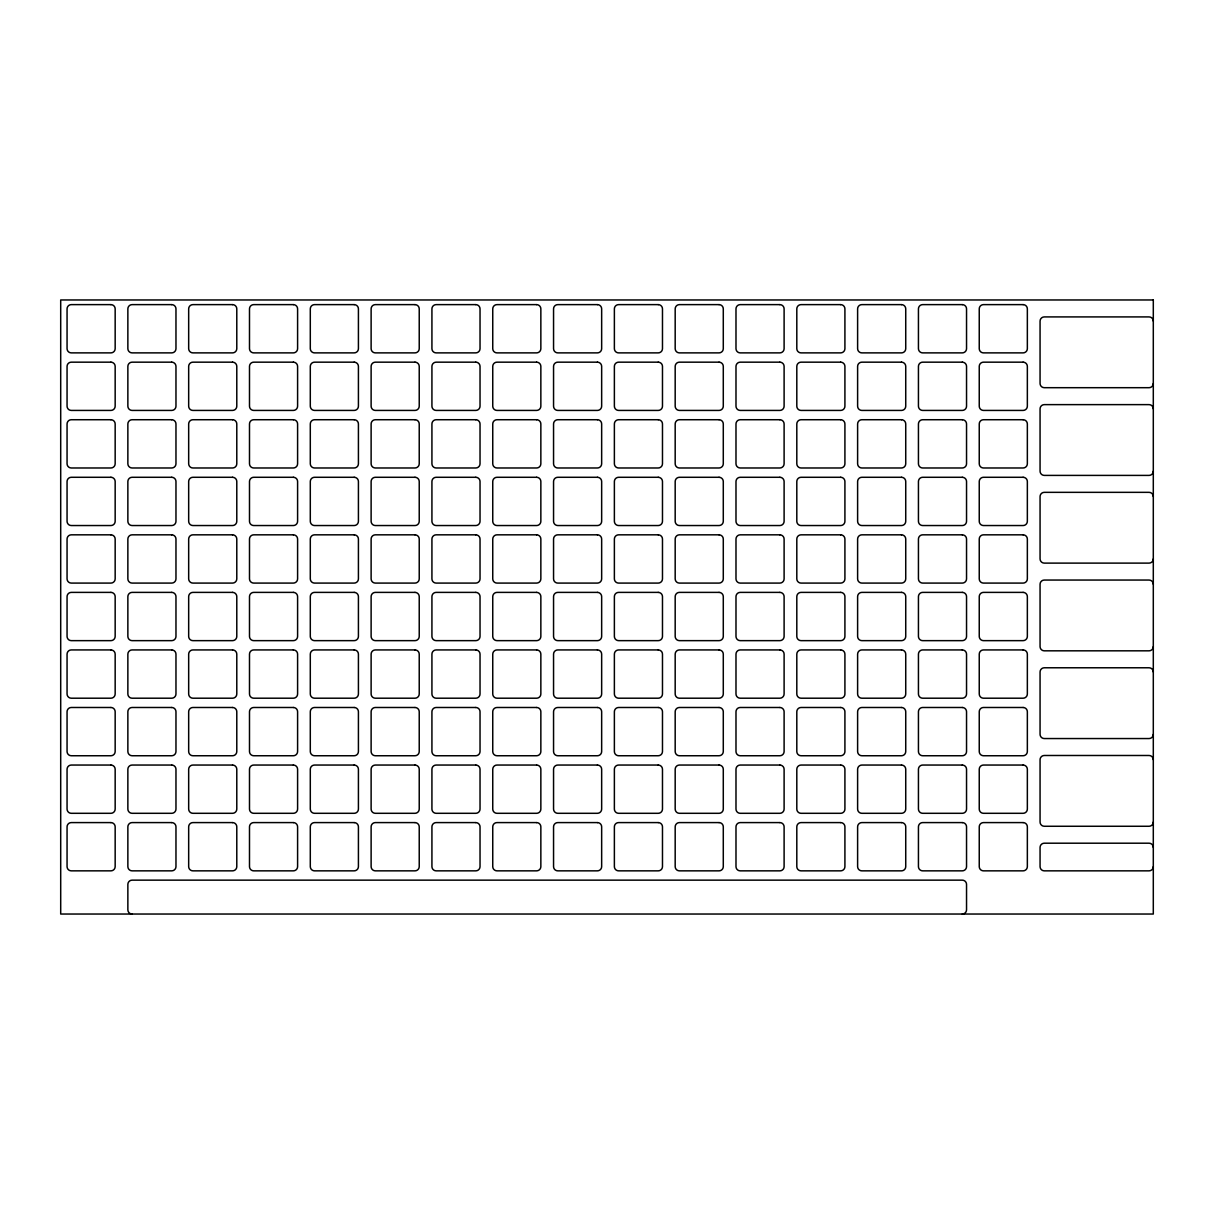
<?xml version="1.0" encoding="UTF-8"?>
<svg xmlns="http://www.w3.org/2000/svg" width="1214" height="1214" viewBox="0 0 1214 1214"><rect width="100%" height="100%" fill="white"/><g stroke="black" fill="none" stroke-linecap="round" stroke-linejoin="round"><path stroke-width="1.5" d="M132.098 914.036A4.234 4.234 0 0 1 127.865 909.787L127.865 884.384A4.234 4.234 0 0 1 132.098 880.15L962.307 880.15A4.234 4.234 0 0 1 966.541 884.384L966.541 909.787A4.234 4.234 0 0 1 962.307 914.036M1153.3 866.614A4.234 4.234 0 0 1 1149.066 870.848L1044.298 870.848A4.234 4.234 0 0 1 1040.064 866.614L1040.064 847.433A4.234 4.234 0 0 1 1044.298 843.199L1149.066 843.199A4.234 4.234 0 0 1 1153.3 847.433M1153.3 822.03A4.234 4.234 0 0 1 1149.066 826.264L1044.298 826.264A4.234 4.234 0 0 1 1040.064 822.03L1040.064 759.721A4.234 4.234 0 0 1 1044.298 755.487L1149.066 755.487A4.234 4.234 0 0 1 1153.3 759.721M1153.3 734.318A4.234 4.234 0 0 1 1149.066 738.552L1044.298 738.552A4.234 4.234 0 0 1 1040.064 734.318L1040.064 672.01A4.234 4.234 0 0 1 1044.298 667.776L1149.066 667.776A4.234 4.234 0 0 1 1153.3 672.01M1153.3 646.592A4.234 4.234 0 0 1 1149.066 650.825L1044.298 650.825A4.234 4.234 0 0 1 1040.064 646.592L1040.064 584.283A4.234 4.234 0 0 1 1044.298 580.049L1149.066 580.049A4.234 4.234 0 0 1 1153.3 584.283M1153.3 558.88A4.234 4.234 0 0 1 1149.066 563.114L1044.298 563.114A4.234 4.234 0 0 1 1040.064 558.88L1040.064 496.572A4.234 4.234 0 0 1 1044.298 492.338L1149.066 492.338A4.234 4.234 0 0 1 1153.3 496.572M1153.3 471.169A4.234 4.234 0 0 1 1149.066 475.402L1044.298 475.402A4.234 4.234 0 0 1 1040.064 471.169L1040.064 408.86A4.234 4.234 0 0 1 1044.298 404.626L1149.066 404.626A4.234 4.234 0 0 1 1153.3 408.86M1153.3 383.457A4.234 4.234 0 0 1 1149.066 387.691L1044.298 387.691A4.234 4.234 0 0 1 1040.064 383.457L1040.064 321.149A4.234 4.234 0 0 1 1044.298 316.915L1149.066 316.915A4.234 4.234 0 0 1 1153.3 321.149M1153.3 299.964L60.7 299.964L60.7 914.036L1153.3 914.036L1153.3 299.964M110.929 304.623L71.292 304.623A4.234 4.234 0 0 0 67.058 308.857L67.058 348.646A4.234 4.234 0 0 0 71.292 352.879L110.929 352.879A4.234 4.234 0 0 0 115.163 348.646L115.163 308.857A4.234 4.234 0 0 0 110.929 304.623M171.735 304.623L132.098 304.623A4.234 4.234 0 0 0 127.865 308.857L127.865 348.646A4.234 4.234 0 0 0 132.098 352.879L171.735 352.879A4.234 4.234 0 0 0 175.969 348.646L175.969 308.857A4.234 4.234 0 0 0 171.735 304.623M232.557 304.623L192.92 304.623A4.234 4.234 0 0 0 188.671 308.857L188.671 348.646A4.234 4.234 0 0 0 192.92 352.879L232.557 352.879A4.234 4.234 0 0 0 236.791 348.646L236.791 308.857A4.234 4.234 0 0 0 232.557 304.623M293.363 304.623L253.726 304.623A4.234 4.234 0 0 0 249.492 308.857L249.492 348.646A4.234 4.234 0 0 0 253.726 352.879L293.363 352.879A4.234 4.234 0 0 0 297.597 348.646L297.597 308.857A4.234 4.234 0 0 0 293.363 304.623M354.185 304.623L314.532 304.623A4.234 4.234 0 0 0 310.298 308.857L310.298 348.646A4.234 4.234 0 0 0 314.532 352.879L354.185 352.879A4.234 4.234 0 0 0 358.418 348.646L358.418 308.857A4.234 4.234 0 0 0 354.185 304.623M414.991 304.623L375.354 304.623A4.234 4.234 0 0 0 371.12 308.857L371.12 348.646A4.234 4.234 0 0 0 375.354 352.879L414.991 352.879A4.234 4.234 0 0 0 419.225 348.646L419.225 308.857A4.234 4.234 0 0 0 414.991 304.623M475.797 304.623L436.16 304.623A4.234 4.234 0 0 0 431.926 308.857L431.926 348.646A4.234 4.234 0 0 0 436.16 352.879L475.797 352.879A4.234 4.234 0 0 0 480.031 348.646L480.031 308.857A4.234 4.234 0 0 0 475.797 304.623M536.618 304.623L496.981 304.623A4.234 4.234 0 0 0 492.747 308.857L492.747 348.646A4.234 4.234 0 0 0 496.981 352.879L536.618 352.879A4.234 4.234 0 0 0 540.852 348.646L540.852 308.857A4.234 4.234 0 0 0 536.618 304.623M597.425 304.623L557.787 304.623A4.234 4.234 0 0 0 553.554 308.857L553.554 348.646A4.234 4.234 0 0 0 557.787 352.879L597.425 352.879A4.234 4.234 0 0 0 601.658 348.646L601.658 308.857A4.234 4.234 0 0 0 597.425 304.623M658.246 304.623L618.609 304.623A4.234 4.234 0 0 0 614.375 308.857L614.375 348.646A4.234 4.234 0 0 0 618.609 352.879L658.246 352.879A4.234 4.234 0 0 0 662.48 348.646L662.48 308.857A4.234 4.234 0 0 0 658.246 304.623M719.052 304.623L679.415 304.623A4.234 4.234 0 0 0 675.181 308.857L675.181 348.646A4.234 4.234 0 0 0 679.415 352.879L719.052 352.879A4.234 4.234 0 0 0 723.286 348.646L723.286 308.857A4.234 4.234 0 0 0 719.052 304.623M779.874 304.623L740.237 304.623A4.234 4.234 0 0 0 735.988 308.857L735.988 348.646A4.234 4.234 0 0 0 740.237 352.879L779.874 352.879A4.234 4.234 0 0 0 784.107 348.646L784.107 308.857A4.234 4.234 0 0 0 779.874 304.623M840.68 304.623L801.043 304.623A4.234 4.234 0 0 0 796.809 308.857L796.809 348.646A4.234 4.234 0 0 0 801.043 352.879L840.68 352.879A4.234 4.234 0 0 0 844.914 348.646L844.914 308.857A4.234 4.234 0 0 0 840.68 304.623M901.501 304.623L861.849 304.623A4.234 4.234 0 0 0 857.615 308.857L857.615 348.646A4.234 4.234 0 0 0 861.849 352.879L901.501 352.879A4.234 4.234 0 0 0 905.735 348.646L905.735 308.857A4.234 4.234 0 0 0 901.501 304.623M962.307 304.623L922.67 304.623A4.234 4.234 0 0 0 918.437 308.857L918.437 348.646A4.234 4.234 0 0 0 922.67 352.879L962.307 352.879A4.234 4.234 0 0 0 966.541 348.646L966.541 308.857A4.234 4.234 0 0 0 962.307 304.623M1023.114 304.623L983.477 304.623A4.234 4.234 0 0 0 979.243 308.857L979.243 348.646A4.234 4.234 0 0 0 983.477 352.879L1023.114 352.879A4.234 4.234 0 0 0 1027.348 348.646L1027.348 308.857A4.234 4.234 0 0 0 1023.114 304.623M110.929 362.167L71.292 362.167A4.234 4.234 0 0 0 67.058 366.4L67.058 406.189A4.234 4.234 0 0 0 71.292 410.423L110.929 410.423A4.234 4.234 0 0 0 115.163 406.189L115.163 366.4A4.234 4.234 0 0 0 110.929 362.167M171.735 362.167L132.098 362.167A4.234 4.234 0 0 0 127.865 366.4L127.865 406.189A4.234 4.234 0 0 0 132.098 410.423L171.735 410.423A4.234 4.234 0 0 0 175.969 406.189L175.969 366.4A4.234 4.234 0 0 0 171.735 362.167M232.557 362.167L192.92 362.167A4.234 4.234 0 0 0 188.671 366.4L188.671 406.189A4.234 4.234 0 0 0 192.92 410.423L232.557 410.423A4.234 4.234 0 0 0 236.791 406.189L236.791 366.4A4.234 4.234 0 0 0 232.557 362.167M293.363 362.167L253.726 362.167A4.234 4.234 0 0 0 249.492 366.4L249.492 406.189A4.234 4.234 0 0 0 253.726 410.423L293.363 410.423A4.234 4.234 0 0 0 297.597 406.189L297.597 366.4A4.234 4.234 0 0 0 293.363 362.167M354.185 362.167L314.532 362.167A4.234 4.234 0 0 0 310.298 366.4L310.298 406.189A4.234 4.234 0 0 0 314.532 410.423L354.185 410.423A4.234 4.234 0 0 0 358.418 406.189L358.418 366.4A4.234 4.234 0 0 0 354.185 362.167M414.991 362.167L375.354 362.167A4.234 4.234 0 0 0 371.12 366.4L371.12 406.189A4.234 4.234 0 0 0 375.354 410.423L414.991 410.423A4.234 4.234 0 0 0 419.225 406.189L419.225 366.4A4.234 4.234 0 0 0 414.991 362.167M475.797 362.167L436.16 362.167A4.234 4.234 0 0 0 431.926 366.4L431.926 406.189A4.234 4.234 0 0 0 436.16 410.423L475.797 410.423A4.234 4.234 0 0 0 480.031 406.189L480.031 366.4A4.234 4.234 0 0 0 475.797 362.167M536.618 362.167L496.981 362.167A4.234 4.234 0 0 0 492.747 366.4L492.747 406.189A4.234 4.234 0 0 0 496.981 410.423L536.618 410.423A4.234 4.234 0 0 0 540.852 406.189L540.852 366.4A4.234 4.234 0 0 0 536.618 362.167M597.425 362.167L557.787 362.167A4.234 4.234 0 0 0 553.554 366.4L553.554 406.189A4.234 4.234 0 0 0 557.787 410.423L597.425 410.423A4.234 4.234 0 0 0 601.658 406.189L601.658 366.4A4.234 4.234 0 0 0 597.425 362.167M658.246 362.167L618.609 362.167A4.234 4.234 0 0 0 614.375 366.4L614.375 406.189A4.234 4.234 0 0 0 618.609 410.423L658.246 410.423A4.234 4.234 0 0 0 662.48 406.189L662.48 366.4A4.234 4.234 0 0 0 658.246 362.167M719.052 362.167L679.415 362.167A4.234 4.234 0 0 0 675.181 366.4L675.181 406.189A4.234 4.234 0 0 0 679.415 410.423L719.052 410.423A4.234 4.234 0 0 0 723.286 406.189L723.286 366.4A4.234 4.234 0 0 0 719.052 362.167M779.874 362.167L740.237 362.167A4.234 4.234 0 0 0 735.988 366.4L735.988 406.189A4.234 4.234 0 0 0 740.237 410.423L779.874 410.423A4.234 4.234 0 0 0 784.107 406.189L784.107 366.4A4.234 4.234 0 0 0 779.874 362.167M840.68 362.167L801.043 362.167A4.234 4.234 0 0 0 796.809 366.4L796.809 406.189A4.234 4.234 0 0 0 801.043 410.423L840.68 410.423A4.234 4.234 0 0 0 844.914 406.189L844.914 366.4A4.234 4.234 0 0 0 840.68 362.167M901.501 362.167L861.849 362.167A4.234 4.234 0 0 0 857.615 366.4L857.615 406.189A4.234 4.234 0 0 0 861.849 410.423L901.501 410.423A4.234 4.234 0 0 0 905.735 406.189L905.735 366.4A4.234 4.234 0 0 0 901.501 362.167M962.307 362.167L922.67 362.167A4.234 4.234 0 0 0 918.437 366.4L918.437 406.189A4.234 4.234 0 0 0 922.67 410.423L962.307 410.423A4.234 4.234 0 0 0 966.541 406.189L966.541 366.4A4.234 4.234 0 0 0 962.307 362.167M1023.114 362.167L983.477 362.167A4.234 4.234 0 0 0 979.243 366.4L979.243 406.189A4.234 4.234 0 0 0 983.477 410.423L1023.114 410.423A4.234 4.234 0 0 0 1027.348 406.189L1027.348 366.4A4.234 4.234 0 0 0 1023.114 362.167M110.929 419.725L71.292 419.725A4.234 4.234 0 0 0 67.058 423.959L67.058 463.748A4.234 4.234 0 0 0 71.292 467.982L110.929 467.982A4.234 4.234 0 0 0 115.163 463.748L115.163 423.959A4.234 4.234 0 0 0 110.929 419.725M171.735 419.725L132.098 419.725A4.234 4.234 0 0 0 127.865 423.959L127.865 463.748A4.234 4.234 0 0 0 132.098 467.982L171.735 467.982A4.234 4.234 0 0 0 175.969 463.748L175.969 423.959A4.234 4.234 0 0 0 171.735 419.725M232.557 419.725L192.92 419.725A4.234 4.234 0 0 0 188.671 423.959L188.671 463.748A4.234 4.234 0 0 0 192.92 467.982L232.557 467.982A4.234 4.234 0 0 0 236.791 463.748L236.791 423.959A4.234 4.234 0 0 0 232.557 419.725M293.363 419.725L253.726 419.725A4.234 4.234 0 0 0 249.492 423.959L249.492 463.748A4.234 4.234 0 0 0 253.726 467.982L293.363 467.982A4.234 4.234 0 0 0 297.597 463.748L297.597 423.959A4.234 4.234 0 0 0 293.363 419.725M354.185 419.725L314.532 419.725A4.234 4.234 0 0 0 310.298 423.959L310.298 463.748A4.234 4.234 0 0 0 314.532 467.982L354.185 467.982A4.234 4.234 0 0 0 358.418 463.748L358.418 423.959A4.234 4.234 0 0 0 354.185 419.725M414.991 419.725L375.354 419.725A4.234 4.234 0 0 0 371.12 423.959L371.12 463.748A4.234 4.234 0 0 0 375.354 467.982L414.991 467.982A4.234 4.234 0 0 0 419.225 463.748L419.225 423.959A4.234 4.234 0 0 0 414.991 419.725M475.797 419.725L436.16 419.725A4.234 4.234 0 0 0 431.926 423.959L431.926 463.748A4.234 4.234 0 0 0 436.16 467.982L475.797 467.982A4.234 4.234 0 0 0 480.031 463.748L480.031 423.959A4.234 4.234 0 0 0 475.797 419.725M536.618 419.725L496.981 419.725A4.234 4.234 0 0 0 492.747 423.959L492.747 463.748A4.234 4.234 0 0 0 496.981 467.982L536.618 467.982A4.234 4.234 0 0 0 540.852 463.748L540.852 423.959A4.234 4.234 0 0 0 536.618 419.725M597.425 419.725L557.787 419.725A4.234 4.234 0 0 0 553.554 423.959L553.554 463.748A4.234 4.234 0 0 0 557.787 467.982L597.425 467.982A4.234 4.234 0 0 0 601.658 463.748L601.658 423.959A4.234 4.234 0 0 0 597.425 419.725M658.246 419.725L618.609 419.725A4.234 4.234 0 0 0 614.375 423.959L614.375 463.748A4.234 4.234 0 0 0 618.609 467.982L658.246 467.982A4.234 4.234 0 0 0 662.48 463.748L662.48 423.959A4.234 4.234 0 0 0 658.246 419.725M719.052 419.725L679.415 419.725A4.234 4.234 0 0 0 675.181 423.959L675.181 463.748A4.234 4.234 0 0 0 679.415 467.982L719.052 467.982A4.234 4.234 0 0 0 723.286 463.748L723.286 423.959A4.234 4.234 0 0 0 719.052 419.725M779.874 419.725L740.237 419.725A4.234 4.234 0 0 0 735.988 423.959L735.988 463.748A4.234 4.234 0 0 0 740.237 467.982L779.874 467.982A4.234 4.234 0 0 0 784.107 463.748L784.107 423.959A4.234 4.234 0 0 0 779.874 419.725M840.68 419.725L801.043 419.725A4.234 4.234 0 0 0 796.809 423.959L796.809 463.748A4.234 4.234 0 0 0 801.043 467.982L840.68 467.982A4.234 4.234 0 0 0 844.914 463.748L844.914 423.959A4.234 4.234 0 0 0 840.68 419.725M901.501 419.725L861.849 419.725A4.234 4.234 0 0 0 857.615 423.959L857.615 463.748A4.234 4.234 0 0 0 861.849 467.982L901.501 467.982A4.234 4.234 0 0 0 905.735 463.748L905.735 423.959A4.234 4.234 0 0 0 901.501 419.725M962.307 419.725L922.67 419.725A4.234 4.234 0 0 0 918.437 423.959L918.437 463.748A4.234 4.234 0 0 0 922.67 467.982L962.307 467.982A4.234 4.234 0 0 0 966.541 463.748L966.541 423.959A4.234 4.234 0 0 0 962.307 419.725M1023.114 419.725L983.477 419.725A4.234 4.234 0 0 0 979.243 423.959L979.243 463.748A4.234 4.234 0 0 0 983.477 467.982L1023.114 467.982A4.234 4.234 0 0 0 1027.348 463.748L1027.348 423.959A4.234 4.234 0 0 0 1023.114 419.725M110.929 477.284L71.292 477.284A4.234 4.234 0 0 0 67.058 481.518L67.058 521.307A4.234 4.234 0 0 0 71.292 525.541L110.929 525.541A4.234 4.234 0 0 0 115.163 521.307L115.163 481.518A4.234 4.234 0 0 0 110.929 477.284M171.735 477.284L132.098 477.284A4.234 4.234 0 0 0 127.865 481.518L127.865 521.307A4.234 4.234 0 0 0 132.098 525.541L171.735 525.541A4.234 4.234 0 0 0 175.969 521.307L175.969 481.518A4.234 4.234 0 0 0 171.735 477.284M232.557 477.284L192.92 477.284A4.234 4.234 0 0 0 188.671 481.518L188.671 521.307A4.234 4.234 0 0 0 192.92 525.541L232.557 525.541A4.234 4.234 0 0 0 236.791 521.307L236.791 481.518A4.234 4.234 0 0 0 232.557 477.284M293.363 477.284L253.726 477.284A4.234 4.234 0 0 0 249.492 481.518L249.492 521.307A4.234 4.234 0 0 0 253.726 525.541L293.363 525.541A4.234 4.234 0 0 0 297.597 521.307L297.597 481.518A4.234 4.234 0 0 0 293.363 477.284M354.185 477.284L314.532 477.284A4.234 4.234 0 0 0 310.298 481.518L310.298 521.307A4.234 4.234 0 0 0 314.532 525.541L354.185 525.541A4.234 4.234 0 0 0 358.418 521.307L358.418 481.518A4.234 4.234 0 0 0 354.185 477.284M414.991 477.284L375.354 477.284A4.234 4.234 0 0 0 371.12 481.518L371.12 521.307A4.234 4.234 0 0 0 375.354 525.541L414.991 525.541A4.234 4.234 0 0 0 419.225 521.307L419.225 481.518A4.234 4.234 0 0 0 414.991 477.284M475.797 477.284L436.16 477.284A4.234 4.234 0 0 0 431.926 481.518L431.926 521.307A4.234 4.234 0 0 0 436.16 525.541L475.797 525.541A4.234 4.234 0 0 0 480.031 521.307L480.031 481.518A4.234 4.234 0 0 0 475.797 477.284M536.618 477.284L496.981 477.284A4.234 4.234 0 0 0 492.747 481.518L492.747 521.307A4.234 4.234 0 0 0 496.981 525.541L536.618 525.541A4.234 4.234 0 0 0 540.852 521.307L540.852 481.518A4.234 4.234 0 0 0 536.618 477.284M597.425 477.284L557.787 477.284A4.234 4.234 0 0 0 553.554 481.518L553.554 521.307A4.234 4.234 0 0 0 557.787 525.541L597.425 525.541A4.234 4.234 0 0 0 601.658 521.307L601.658 481.518A4.234 4.234 0 0 0 597.425 477.284M658.246 477.284L618.609 477.284A4.234 4.234 0 0 0 614.375 481.518L614.375 521.307A4.234 4.234 0 0 0 618.609 525.541L658.246 525.541A4.234 4.234 0 0 0 662.48 521.307L662.48 481.518A4.234 4.234 0 0 0 658.246 477.284M719.052 477.284L679.415 477.284A4.234 4.234 0 0 0 675.181 481.518L675.181 521.307A4.234 4.234 0 0 0 679.415 525.541L719.052 525.541A4.234 4.234 0 0 0 723.286 521.307L723.286 481.518A4.234 4.234 0 0 0 719.052 477.284M779.874 477.284L740.237 477.284A4.234 4.234 0 0 0 735.988 481.518L735.988 521.307A4.234 4.234 0 0 0 740.237 525.541L779.874 525.541A4.234 4.234 0 0 0 784.107 521.307L784.107 481.518A4.234 4.234 0 0 0 779.874 477.284M840.68 477.284L801.043 477.284A4.234 4.234 0 0 0 796.809 481.518L796.809 521.307A4.234 4.234 0 0 0 801.043 525.541L840.68 525.541A4.234 4.234 0 0 0 844.914 521.307L844.914 481.518A4.234 4.234 0 0 0 840.68 477.284M901.501 477.284L861.849 477.284A4.234 4.234 0 0 0 857.615 481.518L857.615 521.307A4.234 4.234 0 0 0 861.849 525.541L901.501 525.541A4.234 4.234 0 0 0 905.735 521.307L905.735 481.518A4.234 4.234 0 0 0 901.501 477.284M962.307 477.284L922.67 477.284A4.234 4.234 0 0 0 918.437 481.518L918.437 521.307A4.234 4.234 0 0 0 922.67 525.541L962.307 525.541A4.234 4.234 0 0 0 966.541 521.307L966.541 481.518A4.234 4.234 0 0 0 962.307 477.284M1023.114 477.284L983.477 477.284A4.234 4.234 0 0 0 979.243 481.518L979.243 521.307A4.234 4.234 0 0 0 983.477 525.541L1023.114 525.541A4.234 4.234 0 0 0 1027.348 521.307L1027.348 481.518A4.234 4.234 0 0 0 1023.114 477.284M110.929 534.828L71.292 534.828A4.234 4.234 0 0 0 67.058 539.062L67.058 578.85A4.234 4.234 0 0 0 71.292 583.084L110.929 583.084A4.234 4.234 0 0 0 115.163 578.85L115.163 539.062A4.234 4.234 0 0 0 110.929 534.828M171.735 534.828L132.098 534.828A4.234 4.234 0 0 0 127.865 539.062L127.865 578.85A4.234 4.234 0 0 0 132.098 583.084L171.735 583.084A4.234 4.234 0 0 0 175.969 578.85L175.969 539.062A4.234 4.234 0 0 0 171.735 534.828M232.557 534.828L192.92 534.828A4.234 4.234 0 0 0 188.671 539.062L188.671 578.85A4.234 4.234 0 0 0 192.92 583.084L232.557 583.084A4.234 4.234 0 0 0 236.791 578.85L236.791 539.062A4.234 4.234 0 0 0 232.557 534.828M293.363 534.828L253.726 534.828A4.234 4.234 0 0 0 249.492 539.062L249.492 578.85A4.234 4.234 0 0 0 253.726 583.084L293.363 583.084A4.234 4.234 0 0 0 297.597 578.85L297.597 539.062A4.234 4.234 0 0 0 293.363 534.828M354.185 534.828L314.532 534.828A4.234 4.234 0 0 0 310.298 539.062L310.298 578.85A4.234 4.234 0 0 0 314.532 583.084L354.185 583.084A4.234 4.234 0 0 0 358.418 578.85L358.418 539.062A4.234 4.234 0 0 0 354.185 534.828M414.991 534.828L375.354 534.828A4.234 4.234 0 0 0 371.12 539.062L371.12 578.85A4.234 4.234 0 0 0 375.354 583.084L414.991 583.084A4.234 4.234 0 0 0 419.225 578.85L419.225 539.062A4.234 4.234 0 0 0 414.991 534.828M475.797 534.828L436.16 534.828A4.234 4.234 0 0 0 431.926 539.062L431.926 578.85A4.234 4.234 0 0 0 436.16 583.084L475.797 583.084A4.234 4.234 0 0 0 480.031 578.85L480.031 539.062A4.234 4.234 0 0 0 475.797 534.828M536.618 534.828L496.981 534.828A4.234 4.234 0 0 0 492.747 539.062L492.747 578.85A4.234 4.234 0 0 0 496.981 583.084L536.618 583.084A4.234 4.234 0 0 0 540.852 578.85L540.852 539.062A4.234 4.234 0 0 0 536.618 534.828M597.425 534.828L557.787 534.828A4.234 4.234 0 0 0 553.554 539.062L553.554 578.85A4.234 4.234 0 0 0 557.787 583.084L597.425 583.084A4.234 4.234 0 0 0 601.658 578.85L601.658 539.062A4.234 4.234 0 0 0 597.425 534.828M658.246 534.828L618.609 534.828A4.234 4.234 0 0 0 614.375 539.062L614.375 578.85A4.234 4.234 0 0 0 618.609 583.084L658.246 583.084A4.234 4.234 0 0 0 662.48 578.85L662.48 539.062A4.234 4.234 0 0 0 658.246 534.828M719.052 534.828L679.415 534.828A4.234 4.234 0 0 0 675.181 539.062L675.181 578.85A4.234 4.234 0 0 0 679.415 583.084L719.052 583.084A4.234 4.234 0 0 0 723.286 578.85L723.286 539.062A4.234 4.234 0 0 0 719.052 534.828M779.874 534.828L740.237 534.828A4.234 4.234 0 0 0 735.988 539.062L735.988 578.85A4.234 4.234 0 0 0 740.237 583.084L779.874 583.084A4.234 4.234 0 0 0 784.107 578.85L784.107 539.062A4.234 4.234 0 0 0 779.874 534.828M840.68 534.828L801.043 534.828A4.234 4.234 0 0 0 796.809 539.062L796.809 578.85A4.234 4.234 0 0 0 801.043 583.084L840.68 583.084A4.234 4.234 0 0 0 844.914 578.85L844.914 539.062A4.234 4.234 0 0 0 840.68 534.828M901.501 534.828L861.849 534.828A4.234 4.234 0 0 0 857.615 539.062L857.615 578.85A4.234 4.234 0 0 0 861.849 583.084L901.501 583.084A4.234 4.234 0 0 0 905.735 578.85L905.735 539.062A4.234 4.234 0 0 0 901.501 534.828M962.307 534.828L922.67 534.828A4.234 4.234 0 0 0 918.437 539.062L918.437 578.85A4.234 4.234 0 0 0 922.67 583.084L962.307 583.084A4.234 4.234 0 0 0 966.541 578.85L966.541 539.062A4.234 4.234 0 0 0 962.307 534.828M1023.114 534.828L983.477 534.828A4.234 4.234 0 0 0 979.243 539.062L979.243 578.85A4.234 4.234 0 0 0 983.477 583.084L1023.114 583.084A4.234 4.234 0 0 0 1027.348 578.85L1027.348 539.062A4.234 4.234 0 0 0 1023.114 534.828M110.929 592.386L71.292 592.386A4.234 4.234 0 0 0 67.058 596.62L67.058 636.409A4.234 4.234 0 0 0 71.292 640.643L110.929 640.643A4.234 4.234 0 0 0 115.163 636.409L115.163 596.62A4.234 4.234 0 0 0 110.929 592.386M171.735 592.386L132.098 592.386A4.234 4.234 0 0 0 127.865 596.62L127.865 636.409A4.234 4.234 0 0 0 132.098 640.643L171.735 640.643A4.234 4.234 0 0 0 175.969 636.409L175.969 596.62A4.234 4.234 0 0 0 171.735 592.386M232.557 592.386L192.92 592.386A4.234 4.234 0 0 0 188.671 596.62L188.671 636.409A4.234 4.234 0 0 0 192.92 640.643L232.557 640.643A4.234 4.234 0 0 0 236.791 636.409L236.791 596.62A4.234 4.234 0 0 0 232.557 592.386M293.363 592.386L253.726 592.386A4.234 4.234 0 0 0 249.492 596.62L249.492 636.409A4.234 4.234 0 0 0 253.726 640.643L293.363 640.643A4.234 4.234 0 0 0 297.597 636.409L297.597 596.62A4.234 4.234 0 0 0 293.363 592.386M354.185 592.386L314.532 592.386A4.234 4.234 0 0 0 310.298 596.62L310.298 636.409A4.234 4.234 0 0 0 314.532 640.643L354.185 640.643A4.234 4.234 0 0 0 358.418 636.409L358.418 596.62A4.234 4.234 0 0 0 354.185 592.386M414.991 592.386L375.354 592.386A4.234 4.234 0 0 0 371.12 596.62L371.12 636.409A4.234 4.234 0 0 0 375.354 640.643L414.991 640.643A4.234 4.234 0 0 0 419.225 636.409L419.225 596.62A4.234 4.234 0 0 0 414.991 592.386M475.797 592.386L436.16 592.386A4.234 4.234 0 0 0 431.926 596.62L431.926 636.409A4.234 4.234 0 0 0 436.16 640.643L475.797 640.643A4.234 4.234 0 0 0 480.031 636.409L480.031 596.62A4.234 4.234 0 0 0 475.797 592.386M536.618 592.386L496.981 592.386A4.234 4.234 0 0 0 492.747 596.62L492.747 636.409A4.234 4.234 0 0 0 496.981 640.643L536.618 640.643A4.234 4.234 0 0 0 540.852 636.409L540.852 596.62A4.234 4.234 0 0 0 536.618 592.386M597.425 592.386L557.787 592.386A4.234 4.234 0 0 0 553.554 596.62L553.554 636.409A4.234 4.234 0 0 0 557.787 640.643L597.425 640.643A4.234 4.234 0 0 0 601.658 636.409L601.658 596.62A4.234 4.234 0 0 0 597.425 592.386M658.246 592.386L618.609 592.386A4.234 4.234 0 0 0 614.375 596.62L614.375 636.409A4.234 4.234 0 0 0 618.609 640.643L658.246 640.643A4.234 4.234 0 0 0 662.48 636.409L662.48 596.62A4.234 4.234 0 0 0 658.246 592.386M719.052 592.386L679.415 592.386A4.234 4.234 0 0 0 675.181 596.62L675.181 636.409A4.234 4.234 0 0 0 679.415 640.643L719.052 640.643A4.234 4.234 0 0 0 723.286 636.409L723.286 596.62A4.234 4.234 0 0 0 719.052 592.386M779.874 592.386L740.237 592.386A4.234 4.234 0 0 0 735.988 596.62L735.988 636.409A4.234 4.234 0 0 0 740.237 640.643L779.874 640.643A4.234 4.234 0 0 0 784.107 636.409L784.107 596.62A4.234 4.234 0 0 0 779.874 592.386M840.68 592.386L801.043 592.386A4.234 4.234 0 0 0 796.809 596.62L796.809 636.409A4.234 4.234 0 0 0 801.043 640.643L840.68 640.643A4.234 4.234 0 0 0 844.914 636.409L844.914 596.62A4.234 4.234 0 0 0 840.68 592.386M901.501 592.386L861.849 592.386A4.234 4.234 0 0 0 857.615 596.62L857.615 636.409A4.234 4.234 0 0 0 861.849 640.643L901.501 640.643A4.234 4.234 0 0 0 905.735 636.409L905.735 596.62A4.234 4.234 0 0 0 901.501 592.386M962.307 592.386L922.67 592.386A4.234 4.234 0 0 0 918.437 596.62L918.437 636.409A4.234 4.234 0 0 0 922.67 640.643L962.307 640.643A4.234 4.234 0 0 0 966.541 636.409L966.541 596.62A4.234 4.234 0 0 0 962.307 592.386M1023.114 592.386L983.477 592.386A4.234 4.234 0 0 0 979.243 596.62L979.243 636.409A4.234 4.234 0 0 0 983.477 640.643L1023.114 640.643A4.234 4.234 0 0 0 1027.348 636.409L1027.348 596.62A4.234 4.234 0 0 0 1023.114 592.386M110.929 649.93L71.292 649.93A4.234 4.234 0 0 0 67.058 654.179L67.058 693.953A4.234 4.234 0 0 0 71.292 698.202L110.929 698.202A4.234 4.234 0 0 0 115.163 693.953L115.163 654.179A4.234 4.234 0 0 0 110.929 649.93M171.735 649.93L132.098 649.93A4.234 4.234 0 0 0 127.865 654.179L127.865 693.953A4.234 4.234 0 0 0 132.098 698.202L171.735 698.202A4.234 4.234 0 0 0 175.969 693.953L175.969 654.179A4.234 4.234 0 0 0 171.735 649.93M232.557 649.93L192.92 649.93A4.234 4.234 0 0 0 188.671 654.179L188.671 693.953A4.234 4.234 0 0 0 192.92 698.202L232.557 698.202A4.234 4.234 0 0 0 236.791 693.953L236.791 654.179A4.234 4.234 0 0 0 232.557 649.93M293.363 649.93L253.726 649.93A4.234 4.234 0 0 0 249.492 654.179L249.492 693.953A4.234 4.234 0 0 0 253.726 698.202L293.363 698.202A4.234 4.234 0 0 0 297.597 693.953L297.597 654.179A4.234 4.234 0 0 0 293.363 649.93M354.185 649.93L314.532 649.93A4.234 4.234 0 0 0 310.298 654.179L310.298 693.953A4.234 4.234 0 0 0 314.532 698.202L354.185 698.202A4.234 4.234 0 0 0 358.418 693.953L358.418 654.179A4.234 4.234 0 0 0 354.185 649.93M414.991 649.93L375.354 649.93A4.234 4.234 0 0 0 371.12 654.179L371.12 693.953A4.234 4.234 0 0 0 375.354 698.202L414.991 698.202A4.234 4.234 0 0 0 419.225 693.953L419.225 654.179A4.234 4.234 0 0 0 414.991 649.93M475.797 649.93L436.16 649.93A4.234 4.234 0 0 0 431.926 654.179L431.926 693.953A4.234 4.234 0 0 0 436.16 698.202L475.797 698.202A4.234 4.234 0 0 0 480.031 693.953L480.031 654.179A4.234 4.234 0 0 0 475.797 649.93M536.618 649.93L496.981 649.93A4.234 4.234 0 0 0 492.747 654.179L492.747 693.953A4.234 4.234 0 0 0 496.981 698.202L536.618 698.202A4.234 4.234 0 0 0 540.852 693.953L540.852 654.179A4.234 4.234 0 0 0 536.618 649.93M597.425 649.93L557.787 649.93A4.234 4.234 0 0 0 553.554 654.179L553.554 693.953A4.234 4.234 0 0 0 557.787 698.202L597.425 698.202A4.234 4.234 0 0 0 601.658 693.953L601.658 654.179A4.234 4.234 0 0 0 597.425 649.93M658.246 649.93L618.609 649.93A4.234 4.234 0 0 0 614.375 654.179L614.375 693.953A4.234 4.234 0 0 0 618.609 698.202L658.246 698.202A4.234 4.234 0 0 0 662.48 693.953L662.48 654.179A4.234 4.234 0 0 0 658.246 649.93M719.052 649.93L679.415 649.93A4.234 4.234 0 0 0 675.181 654.179L675.181 693.953A4.234 4.234 0 0 0 679.415 698.202L719.052 698.202A4.234 4.234 0 0 0 723.286 693.953L723.286 654.179A4.234 4.234 0 0 0 719.052 649.93M779.874 649.93L740.237 649.93A4.234 4.234 0 0 0 735.988 654.179L735.988 693.953A4.234 4.234 0 0 0 740.237 698.202L779.874 698.202A4.234 4.234 0 0 0 784.107 693.953L784.107 654.179A4.234 4.234 0 0 0 779.874 649.93M840.68 649.93L801.043 649.93A4.234 4.234 0 0 0 796.809 654.179L796.809 693.953A4.234 4.234 0 0 0 801.043 698.202L840.68 698.202A4.234 4.234 0 0 0 844.914 693.953L844.914 654.179A4.234 4.234 0 0 0 840.68 649.93M901.501 649.93L861.849 649.93A4.234 4.234 0 0 0 857.615 654.179L857.615 693.953A4.234 4.234 0 0 0 861.849 698.202L901.501 698.202A4.234 4.234 0 0 0 905.735 693.953L905.735 654.179A4.234 4.234 0 0 0 901.501 649.93M962.307 649.93L922.67 649.93A4.234 4.234 0 0 0 918.437 654.179L918.437 693.953A4.234 4.234 0 0 0 922.67 698.202L962.307 698.202A4.234 4.234 0 0 0 966.541 693.953L966.541 654.179A4.234 4.234 0 0 0 962.307 649.93M1023.114 649.93L983.477 649.93A4.234 4.234 0 0 0 979.243 654.179L979.243 693.953A4.234 4.234 0 0 0 983.477 698.202L1023.114 698.202A4.234 4.234 0 0 0 1027.348 693.953L1027.348 654.179A4.234 4.234 0 0 0 1023.114 649.93M110.929 707.489L71.292 707.489A4.234 4.234 0 0 0 67.058 711.723L67.058 751.512A4.234 4.234 0 0 0 71.292 755.745L110.929 755.745A4.234 4.234 0 0 0 115.163 751.512L115.163 711.723A4.234 4.234 0 0 0 110.929 707.489M171.735 707.489L132.098 707.489A4.234 4.234 0 0 0 127.865 711.723L127.865 751.512A4.234 4.234 0 0 0 132.098 755.745L171.735 755.745A4.234 4.234 0 0 0 175.969 751.512L175.969 711.723A4.234 4.234 0 0 0 171.735 707.489M232.557 707.489L192.92 707.489A4.234 4.234 0 0 0 188.671 711.723L188.671 751.512A4.234 4.234 0 0 0 192.92 755.745L232.557 755.745A4.234 4.234 0 0 0 236.791 751.512L236.791 711.723A4.234 4.234 0 0 0 232.557 707.489M293.363 707.489L253.726 707.489A4.234 4.234 0 0 0 249.492 711.723L249.492 751.512A4.234 4.234 0 0 0 253.726 755.745L293.363 755.745A4.234 4.234 0 0 0 297.597 751.512L297.597 711.723A4.234 4.234 0 0 0 293.363 707.489M354.185 707.489L314.532 707.489A4.234 4.234 0 0 0 310.298 711.723L310.298 751.512A4.234 4.234 0 0 0 314.532 755.745L354.185 755.745A4.234 4.234 0 0 0 358.418 751.512L358.418 711.723A4.234 4.234 0 0 0 354.185 707.489M414.991 707.489L375.354 707.489A4.234 4.234 0 0 0 371.12 711.723L371.12 751.512A4.234 4.234 0 0 0 375.354 755.745L414.991 755.745A4.234 4.234 0 0 0 419.225 751.512L419.225 711.723A4.234 4.234 0 0 0 414.991 707.489M475.797 707.489L436.16 707.489A4.234 4.234 0 0 0 431.926 711.723L431.926 751.512A4.234 4.234 0 0 0 436.16 755.745L475.797 755.745A4.234 4.234 0 0 0 480.031 751.512L480.031 711.723A4.234 4.234 0 0 0 475.797 707.489M536.618 707.489L496.981 707.489A4.234 4.234 0 0 0 492.747 711.723L492.747 751.512A4.234 4.234 0 0 0 496.981 755.745L536.618 755.745A4.234 4.234 0 0 0 540.852 751.512L540.852 711.723A4.234 4.234 0 0 0 536.618 707.489M597.425 707.489L557.787 707.489A4.234 4.234 0 0 0 553.554 711.723L553.554 751.512A4.234 4.234 0 0 0 557.787 755.745L597.425 755.745A4.234 4.234 0 0 0 601.658 751.512L601.658 711.723A4.234 4.234 0 0 0 597.425 707.489M658.246 707.489L618.609 707.489A4.234 4.234 0 0 0 614.375 711.723L614.375 751.512A4.234 4.234 0 0 0 618.609 755.745L658.246 755.745A4.234 4.234 0 0 0 662.48 751.512L662.48 711.723A4.234 4.234 0 0 0 658.246 707.489M719.052 707.489L679.415 707.489A4.234 4.234 0 0 0 675.181 711.723L675.181 751.512A4.234 4.234 0 0 0 679.415 755.745L719.052 755.745A4.234 4.234 0 0 0 723.286 751.512L723.286 711.723A4.234 4.234 0 0 0 719.052 707.489M779.874 707.489L740.237 707.489A4.234 4.234 0 0 0 735.988 711.723L735.988 751.512A4.234 4.234 0 0 0 740.237 755.745L779.874 755.745A4.234 4.234 0 0 0 784.107 751.512L784.107 711.723A4.234 4.234 0 0 0 779.874 707.489M840.68 707.489L801.043 707.489A4.234 4.234 0 0 0 796.809 711.723L796.809 751.512A4.234 4.234 0 0 0 801.043 755.745L840.68 755.745A4.234 4.234 0 0 0 844.914 751.512L844.914 711.723A4.234 4.234 0 0 0 840.68 707.489M901.501 707.489L861.849 707.489A4.234 4.234 0 0 0 857.615 711.723L857.615 751.512A4.234 4.234 0 0 0 861.849 755.745L901.501 755.745A4.234 4.234 0 0 0 905.735 751.512L905.735 711.723A4.234 4.234 0 0 0 901.501 707.489M962.307 707.489L922.67 707.489A4.234 4.234 0 0 0 918.437 711.723L918.437 751.512A4.234 4.234 0 0 0 922.67 755.745L962.307 755.745A4.234 4.234 0 0 0 966.541 751.512L966.541 711.723A4.234 4.234 0 0 0 962.307 707.489M1023.114 707.489L983.477 707.489A4.234 4.234 0 0 0 979.243 711.723L979.243 751.512A4.234 4.234 0 0 0 983.477 755.745L1023.114 755.745A4.234 4.234 0 0 0 1027.348 751.512L1027.348 711.723A4.234 4.234 0 0 0 1023.114 707.489M110.929 765.048L71.292 765.048A4.234 4.234 0 0 0 67.058 769.281L67.058 809.07A4.234 4.234 0 0 0 71.292 813.304L110.929 813.304A4.234 4.234 0 0 0 115.163 809.07L115.163 769.281A4.234 4.234 0 0 0 110.929 765.048M171.735 765.048L132.098 765.048A4.234 4.234 0 0 0 127.865 769.281L127.865 809.07A4.234 4.234 0 0 0 132.098 813.304L171.735 813.304A4.234 4.234 0 0 0 175.969 809.07L175.969 769.281A4.234 4.234 0 0 0 171.735 765.048M232.557 765.048L192.92 765.048A4.234 4.234 0 0 0 188.671 769.281L188.671 809.07A4.234 4.234 0 0 0 192.92 813.304L232.557 813.304A4.234 4.234 0 0 0 236.791 809.07L236.791 769.281A4.234 4.234 0 0 0 232.557 765.048M293.363 765.048L253.726 765.048A4.234 4.234 0 0 0 249.492 769.281L249.492 809.07A4.234 4.234 0 0 0 253.726 813.304L293.363 813.304A4.234 4.234 0 0 0 297.597 809.07L297.597 769.281A4.234 4.234 0 0 0 293.363 765.048M354.185 765.048L314.532 765.048A4.234 4.234 0 0 0 310.298 769.281L310.298 809.07A4.234 4.234 0 0 0 314.532 813.304L354.185 813.304A4.234 4.234 0 0 0 358.418 809.07L358.418 769.281A4.234 4.234 0 0 0 354.185 765.048M414.991 765.048L375.354 765.048A4.234 4.234 0 0 0 371.12 769.281L371.12 809.07A4.234 4.234 0 0 0 375.354 813.304L414.991 813.304A4.234 4.234 0 0 0 419.225 809.07L419.225 769.281A4.234 4.234 0 0 0 414.991 765.048M475.797 765.048L436.16 765.048A4.234 4.234 0 0 0 431.926 769.281L431.926 809.07A4.234 4.234 0 0 0 436.16 813.304L475.797 813.304A4.234 4.234 0 0 0 480.031 809.07L480.031 769.281A4.234 4.234 0 0 0 475.797 765.048M536.618 765.048L496.981 765.048A4.234 4.234 0 0 0 492.747 769.281L492.747 809.07A4.234 4.234 0 0 0 496.981 813.304L536.618 813.304A4.234 4.234 0 0 0 540.852 809.07L540.852 769.281A4.234 4.234 0 0 0 536.618 765.048M597.425 765.048L557.787 765.048A4.234 4.234 0 0 0 553.554 769.281L553.554 809.07A4.234 4.234 0 0 0 557.787 813.304L597.425 813.304A4.234 4.234 0 0 0 601.658 809.07L601.658 769.281A4.234 4.234 0 0 0 597.425 765.048M658.246 765.048L618.609 765.048A4.234 4.234 0 0 0 614.375 769.281L614.375 809.07A4.234 4.234 0 0 0 618.609 813.304L658.246 813.304A4.234 4.234 0 0 0 662.48 809.07L662.48 769.281A4.234 4.234 0 0 0 658.246 765.048M719.052 765.048L679.415 765.048A4.234 4.234 0 0 0 675.181 769.281L675.181 809.07A4.234 4.234 0 0 0 679.415 813.304L719.052 813.304A4.234 4.234 0 0 0 723.286 809.07L723.286 769.281A4.234 4.234 0 0 0 719.052 765.048M779.874 765.048L740.237 765.048A4.234 4.234 0 0 0 735.988 769.281L735.988 809.07A4.234 4.234 0 0 0 740.237 813.304L779.874 813.304A4.234 4.234 0 0 0 784.107 809.07L784.107 769.281A4.234 4.234 0 0 0 779.874 765.048M840.68 765.048L801.043 765.048A4.234 4.234 0 0 0 796.809 769.281L796.809 809.07A4.234 4.234 0 0 0 801.043 813.304L840.68 813.304A4.234 4.234 0 0 0 844.914 809.07L844.914 769.281A4.234 4.234 0 0 0 840.68 765.048M901.501 765.048L861.849 765.048A4.234 4.234 0 0 0 857.615 769.281L857.615 809.07A4.234 4.234 0 0 0 861.849 813.304L901.501 813.304A4.234 4.234 0 0 0 905.735 809.07L905.735 769.281A4.234 4.234 0 0 0 901.501 765.048M962.307 765.048L922.67 765.048A4.234 4.234 0 0 0 918.437 769.281L918.437 809.07A4.234 4.234 0 0 0 922.67 813.304L962.307 813.304A4.234 4.234 0 0 0 966.541 809.07L966.541 769.281A4.234 4.234 0 0 0 962.307 765.048M1023.114 765.048L983.477 765.048A4.234 4.234 0 0 0 979.243 769.281L979.243 809.07A4.234 4.234 0 0 0 983.477 813.304L1023.114 813.304A4.234 4.234 0 0 0 1027.348 809.07L1027.348 769.281A4.234 4.234 0 0 0 1023.114 765.048M110.929 822.591L71.292 822.591A4.234 4.234 0 0 0 67.058 826.825L67.058 866.614A4.234 4.234 0 0 0 71.292 870.848L110.929 870.848A4.234 4.234 0 0 0 115.163 866.614L115.163 826.825A4.234 4.234 0 0 0 110.929 822.591M171.735 822.591L132.098 822.591A4.234 4.234 0 0 0 127.865 826.825L127.865 866.614A4.234 4.234 0 0 0 132.098 870.848L171.735 870.848A4.234 4.234 0 0 0 175.969 866.614L175.969 826.825A4.234 4.234 0 0 0 171.735 822.591M232.557 822.591L192.92 822.591A4.234 4.234 0 0 0 188.671 826.825L188.671 866.614A4.234 4.234 0 0 0 192.92 870.848L232.557 870.848A4.234 4.234 0 0 0 236.791 866.614L236.791 826.825A4.234 4.234 0 0 0 232.557 822.591M293.363 822.591L253.726 822.591A4.234 4.234 0 0 0 249.492 826.825L249.492 866.614A4.234 4.234 0 0 0 253.726 870.848L293.363 870.848A4.234 4.234 0 0 0 297.597 866.614L297.597 826.825A4.234 4.234 0 0 0 293.363 822.591M354.185 822.591L314.532 822.591A4.234 4.234 0 0 0 310.298 826.825L310.298 866.614A4.234 4.234 0 0 0 314.532 870.848L354.185 870.848A4.234 4.234 0 0 0 358.418 866.614L358.418 826.825A4.234 4.234 0 0 0 354.185 822.591M414.991 822.591L375.354 822.591A4.234 4.234 0 0 0 371.12 826.825L371.12 866.614A4.234 4.234 0 0 0 375.354 870.848L414.991 870.848A4.234 4.234 0 0 0 419.225 866.614L419.225 826.825A4.234 4.234 0 0 0 414.991 822.591M475.797 822.591L436.16 822.591A4.234 4.234 0 0 0 431.926 826.825L431.926 866.614A4.234 4.234 0 0 0 436.16 870.848L475.797 870.848A4.234 4.234 0 0 0 480.031 866.614L480.031 826.825A4.234 4.234 0 0 0 475.797 822.591M536.618 822.591L496.981 822.591A4.234 4.234 0 0 0 492.747 826.825L492.747 866.614A4.234 4.234 0 0 0 496.981 870.848L536.618 870.848A4.234 4.234 0 0 0 540.852 866.614L540.852 826.825A4.234 4.234 0 0 0 536.618 822.591M597.425 822.591L557.787 822.591A4.234 4.234 0 0 0 553.554 826.825L553.554 866.614A4.234 4.234 0 0 0 557.787 870.848L597.425 870.848A4.234 4.234 0 0 0 601.658 866.614L601.658 826.825A4.234 4.234 0 0 0 597.425 822.591M658.246 822.591L618.609 822.591A4.234 4.234 0 0 0 614.375 826.825L614.375 866.614A4.234 4.234 0 0 0 618.609 870.848L658.246 870.848A4.234 4.234 0 0 0 662.48 866.614L662.48 826.825A4.234 4.234 0 0 0 658.246 822.591M719.052 822.591L679.415 822.591A4.234 4.234 0 0 0 675.181 826.825L675.181 866.614A4.234 4.234 0 0 0 679.415 870.848L719.052 870.848A4.234 4.234 0 0 0 723.286 866.614L723.286 826.825A4.234 4.234 0 0 0 719.052 822.591M779.874 822.591L740.237 822.591A4.234 4.234 0 0 0 735.988 826.825L735.988 866.614A4.234 4.234 0 0 0 740.237 870.848L779.874 870.848A4.234 4.234 0 0 0 784.107 866.614L784.107 826.825A4.234 4.234 0 0 0 779.874 822.591M840.68 822.591L801.043 822.591A4.234 4.234 0 0 0 796.809 826.825L796.809 866.614A4.234 4.234 0 0 0 801.043 870.848L840.68 870.848A4.234 4.234 0 0 0 844.914 866.614L844.914 826.825A4.234 4.234 0 0 0 840.68 822.591M901.501 822.591L861.849 822.591A4.234 4.234 0 0 0 857.615 826.825L857.615 866.614A4.234 4.234 0 0 0 861.849 870.848L901.501 870.848A4.234 4.234 0 0 0 905.735 866.614L905.735 826.825A4.234 4.234 0 0 0 901.501 822.591M962.307 822.591L922.67 822.591A4.234 4.234 0 0 0 918.437 826.825L918.437 866.614A4.234 4.234 0 0 0 922.67 870.848L962.307 870.848A4.234 4.234 0 0 0 966.541 866.614L966.541 826.825A4.234 4.234 0 0 0 962.307 822.591M1023.114 822.591L983.477 822.591A4.234 4.234 0 0 0 979.243 826.825L979.243 866.614A4.234 4.234 0 0 0 983.477 870.848L1023.114 870.848A4.234 4.234 0 0 0 1027.348 866.614L1027.348 826.825A4.234 4.234 0 0 0 1023.114 822.591"/></g></svg>
